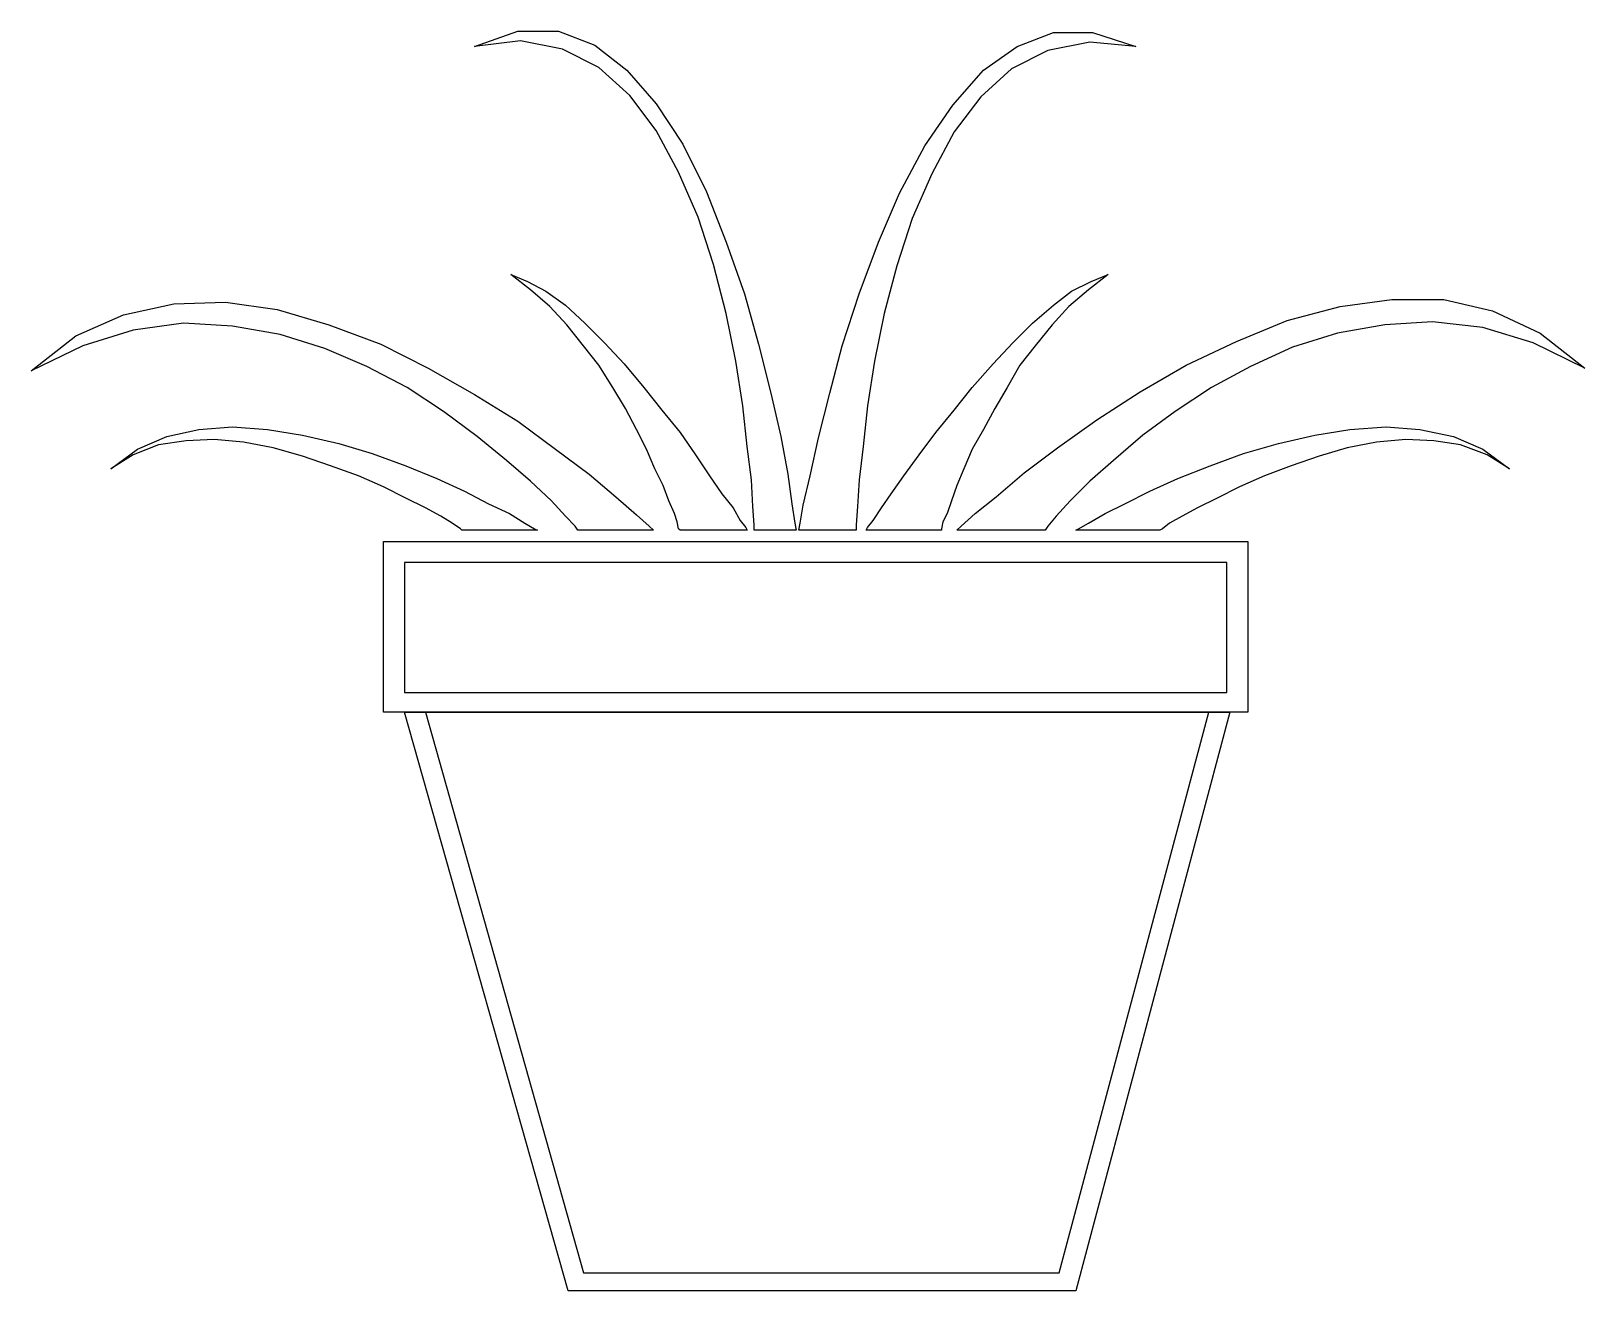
# Model space of a CAD drawing. Extents: x 6.138 to 6.879, y 14.188 to 14.789.
import ezdxf

# ---------------------------------------------------------------- set-up
doc = ezdxf.new("R2010")
doc.units = 0
doc.header["$MEASUREMENT"] = 0
doc.layers.add('P018', color=11, linetype='CONTINUOUS')
doc.layers.add('P02', color=7, linetype='CONTINUOUS')

msp = doc.modelspace()

# ---------------------------------------------------------------- linework, layer by layer
at = {"layer": 'P018'}
for points in [[(6.48275, 14.55122), (6.48275, 14.55122), (6.48275, 14.55389), (6.48208, 14.56256), (6.48141, 14.57523), (6.47941, 14.59123), (6.47741, 14.61057), (6.47408, 14.63191), (6.46941, 14.65458), (6.46341, 14.67792), (6.45607, 14.70059), (6.44674, 14.72193), (6.43607, 14.74194), (6.4234, 14.75861), (6.40873, 14.77194), (6.39139, 14.78061), (6.37139, 14.78461), (6.34938, 14.78195), (6.34938, 14.78195), (6.37005, 14.78928), (6.38939, 14.78928), (6.40673, 14.78261), (6.42207, 14.77061), (6.43607, 14.75461), (6.44874, 14.73527), (6.46008, 14.7126), (6.46941, 14.68859), (6.47808, 14.66392), (6.48475, 14.63991), (6.49075, 14.61657), (6.49542, 14.5959), (6.49875, 14.5779), (6.50075, 14.56389), (6.50209, 14.55456), (6.50275, 14.55122), (6.48275, 14.55122)], [(6.53143, 14.55122), (6.50409, 14.55122), (6.50409, 14.55122), (6.50475, 14.55456), (6.50609, 14.56323), (6.50942, 14.57723), (6.51342, 14.59523), (6.51876, 14.61657), (6.52476, 14.63925), (6.53276, 14.66392), (6.5421, 14.68859), (6.5521, 14.71193), (6.5641, 14.7346), (6.57744, 14.75394), (6.59211, 14.77061), (6.60811, 14.78195), (6.62545, 14.78862), (6.64412, 14.78862), (6.66479, 14.78195), (6.66479, 14.78195), (6.64279, 14.78395), (6.62278, 14.77995), (6.60544, 14.77128), (6.59077, 14.75794), (6.5781, 14.74127), (6.56744, 14.72127), (6.5581, 14.69993), (6.55076, 14.67725), (6.54476, 14.65458), (6.5401, 14.63191), (6.53676, 14.61057), (6.53476, 14.59123), (6.53276, 14.57523), (6.53209, 14.56256), (6.53143, 14.55389), (6.53143, 14.55122)], [(6.44741, 14.55122), (6.44741, 14.55122), (6.44674, 14.55189), (6.44607, 14.55522), (6.44474, 14.55923), (6.44207, 14.56523), (6.4394, 14.57256), (6.4354, 14.58056), (6.4314, 14.5899), (6.42673, 14.59924), (6.4214, 14.60924), (6.4154, 14.61924), (6.40873, 14.62991), (6.40139, 14.63925), (6.39339, 14.64925), (6.38539, 14.65792), (6.37605, 14.66592), (6.36672, 14.67325), (6.36672, 14.67325), (6.37472, 14.66992), (6.38339, 14.66525), (6.39273, 14.65858), (6.40206, 14.64991), (6.4114, 14.64058), (6.42073, 14.63058), (6.43007, 14.61924), (6.43874, 14.60857), (6.44741, 14.5979), (6.45474, 14.58723), (6.46141, 14.57723), (6.46741, 14.56856), (6.47275, 14.56189), (6.47608, 14.55589), (6.47875, 14.55256), (6.47941, 14.55122), (6.44741, 14.55122)], [(6.5721, 14.55122), (6.53609, 14.55122), (6.53609, 14.55122), (6.53676, 14.55256), (6.53943, 14.55589), (6.54343, 14.56189), (6.5481, 14.56856), (6.5541, 14.57723), (6.56143, 14.58723), (6.56944, 14.5979), (6.5781, 14.60857), (6.58677, 14.61924), (6.59678, 14.63058), (6.60611, 14.64058), (6.61545, 14.64991), (6.62545, 14.65858), (6.63412, 14.66525), (6.64345, 14.66992), (6.65146, 14.67325), (6.65146, 14.67325), (6.64212, 14.66592), (6.63278, 14.65792), (6.62478, 14.64925), (6.61678, 14.63925), (6.60945, 14.62991), (6.60344, 14.61924), (6.59744, 14.60924), (6.59211, 14.59924), (6.58677, 14.5899), (6.58277, 14.58056), (6.57944, 14.57256), (6.57677, 14.56523), (6.57477, 14.55923), (6.57277, 14.55522), (6.5721, 14.55189), (6.5721, 14.55122)], [(6.39873, 14.55122), (6.39873, 14.55122), (6.39739, 14.55322), (6.39273, 14.55789), (6.38606, 14.56523), (6.37605, 14.57456), (6.36472, 14.58457), (6.35072, 14.5959), (6.33471, 14.6079), (6.31737, 14.61924), (6.29804, 14.62924), (6.27803, 14.63791), (6.25669, 14.64458), (6.23402, 14.64858), (6.21068, 14.64991), (6.18667, 14.64658), (6.16267, 14.63925), (6.138, 14.62724), (6.138, 14.62724), (6.15933, 14.64391), (6.18201, 14.65392), (6.20601, 14.65925), (6.23069, 14.65992), (6.25536, 14.65658), (6.28003, 14.64925), (6.3047, 14.63991), (6.32738, 14.62858), (6.34938, 14.61591), (6.37005, 14.60324), (6.38806, 14.5899), (6.40406, 14.5779), (6.41673, 14.56723), (6.42673, 14.55856), (6.43274, 14.55322), (6.43474, 14.55122), (6.39873, 14.55122)], [(6.62145, 14.55122), (6.57944, 14.55122), (6.57944, 14.55122), (6.58144, 14.55322), (6.58811, 14.55923), (6.59811, 14.56723), (6.61145, 14.57856), (6.62745, 14.59057), (6.64612, 14.6039), (6.66679, 14.61724), (6.6888, 14.62991), (6.7128, 14.64125), (6.73681, 14.65125), (6.76215, 14.65792), (6.78682, 14.66125), (6.8115, 14.66125), (6.83483, 14.65592), (6.85751, 14.64525), (6.87885, 14.62858), (6.87885, 14.62858), (6.85417, 14.64058), (6.83017, 14.64791), (6.80616, 14.65058), (6.78349, 14.64925), (6.76082, 14.64525), (6.73948, 14.63858), (6.71947, 14.62924), (6.7008, 14.61924), (6.68346, 14.6079), (6.66813, 14.59657), (6.65412, 14.58457), (6.64279, 14.57456), (6.63345, 14.56523), (6.62678, 14.55789), (6.62278, 14.55322), (6.62145, 14.55122)], [(6.34338, 14.55122), (6.34338, 14.55122), (6.34271, 14.55189), (6.33871, 14.55456), (6.33338, 14.55789), (6.32604, 14.56189), (6.31671, 14.56656), (6.30604, 14.5719), (6.29403, 14.57723), (6.2807, 14.5819), (6.26736, 14.58657), (6.25336, 14.59057), (6.23935, 14.59323), (6.22535, 14.59457), (6.21201, 14.5939), (6.19868, 14.5919), (6.18667, 14.58723), (6.17601, 14.58056), (6.17601, 14.58056), (6.18868, 14.5899), (6.20268, 14.5959), (6.21802, 14.59924), (6.23402, 14.60057), (6.25069, 14.59924), (6.26736, 14.59657), (6.2847, 14.59257), (6.3007, 14.5879), (6.31671, 14.5819), (6.33138, 14.5759), (6.34471, 14.56989), (6.35605, 14.56389), (6.36605, 14.55923), (6.37339, 14.55456), (6.37806, 14.55189), (6.37939, 14.55122), (6.34338, 14.55122)], [(6.67613, 14.55122), (6.63612, 14.55122), (6.63612, 14.55122), (6.63745, 14.55189), (6.64212, 14.55456), (6.65012, 14.55923), (6.65946, 14.56389), (6.67146, 14.56989), (6.6848, 14.5759), (6.70013, 14.5819), (6.71614, 14.5879), (6.73281, 14.59257), (6.75015, 14.59657), (6.76682, 14.59924), (6.78416, 14.60057), (6.80016, 14.59924), (6.81616, 14.5959), (6.83017, 14.5899), (6.84284, 14.58056), (6.84284, 14.58056), (6.83217, 14.58723), (6.8195, 14.5919), (6.80683, 14.5939), (6.79349, 14.59457), (6.77949, 14.59323), (6.76548, 14.59057), (6.75215, 14.58657), (6.73881, 14.5819), (6.72614, 14.57723), (6.71414, 14.5719), (6.70347, 14.56656), (6.69413, 14.56189), (6.6868, 14.55789), (6.6808, 14.55456), (6.67746, 14.55189), (6.67613, 14.55122)]]:
    msp.add_lwpolyline(points, dxfattribs=at)
at = {"layer": 'P02'}
for points in [[(6.30604, 14.54589), (6.71814, 14.54589), (6.71814, 14.46454), (6.30604, 14.46454), (6.30604, 14.54589)], [(6.31604, 14.53589), (6.31604, 14.47387), (6.70814, 14.47387), (6.70814, 14.53589), (6.31604, 14.53589)], [(6.31604, 14.46454), (6.70947, 14.46454), (6.63612, 14.18847), (6.39406, 14.18847), (6.31604, 14.46454)], [(6.32604, 14.46454), (6.40139, 14.19714), (6.62812, 14.19714), (6.69947, 14.46454), (6.32604, 14.46454)]]:
    msp.add_lwpolyline(points, dxfattribs=at)

doc.saveas('drawing.dxf')
